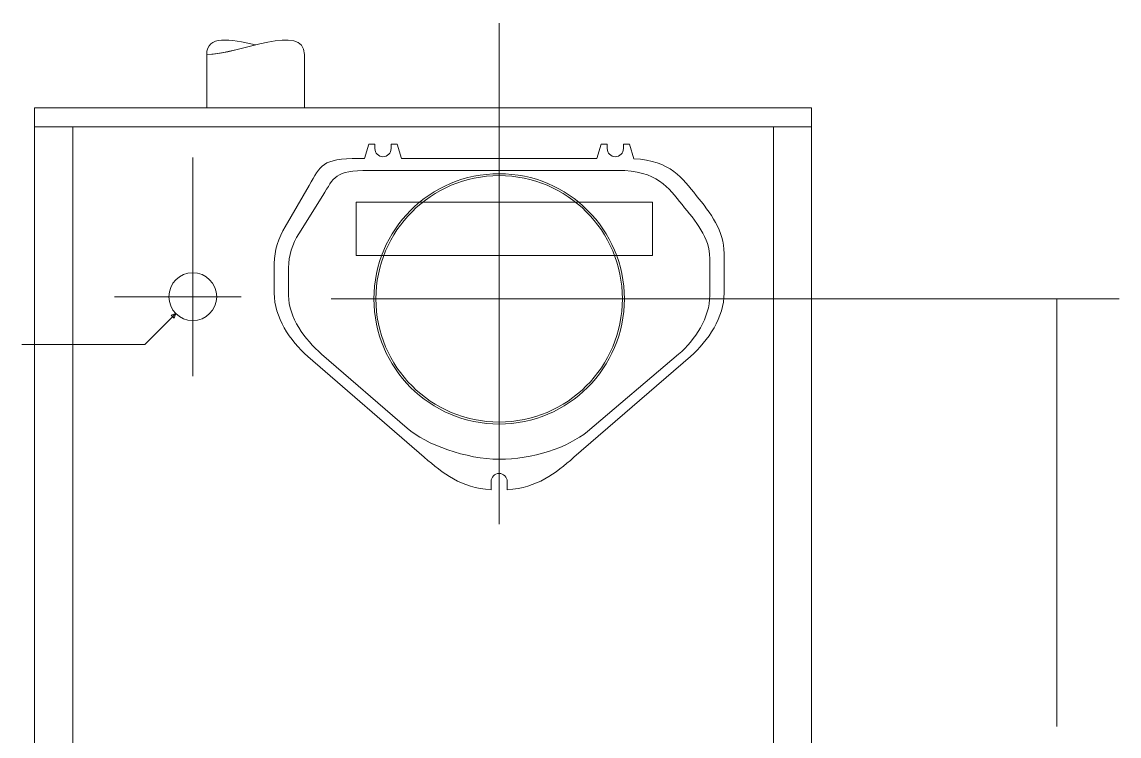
# Model space of a CAD drawing. Header units: inches. Extents: x -3.67 to 3.62, y -4.25 to 4.25.
# Drawn here: x 1.199 to 3.625, y 2.408 to 3.988 of the extents above; entities that cross this region are included whole.
import ezdxf
from ezdxf.lldxf.tags import DXFTag

# ---------------------------------------------------------------- set-up
doc = ezdxf.new("R2010")
doc.units = ezdxf.units.IN
doc.header["$MEASUREMENT"] = 0
doc.layers.add('Dimensions', color=7, linetype='Continuous')
doc.layers.add('Layer 1', color=7, linetype='Continuous')
tags = doc.linetypes.add('New Line24', pattern=[2.3, 1.3, -0.3, 0.4, -0.3]).pattern_tags.tags
tags[10:11] = [DXFTag(74, 4), DXFTag(75, 0), DXFTag(340, '0'), DXFTag(46, 1.0), DXFTag(50, 0.0), DXFTag(44, 0.0), DXFTag(45, 0.0)]
tags[8:9] = [DXFTag(74, 4), DXFTag(75, 0), DXFTag(340, '0'), DXFTag(46, 1.0), DXFTag(50, 0.0), DXFTag(44, 0.0), DXFTag(45, 0.0)]
tags[6:7] = [DXFTag(74, 4), DXFTag(75, 0), DXFTag(340, '0'), DXFTag(46, 1.0), DXFTag(50, 0.0), DXFTag(44, 0.0), DXFTag(45, 0.0)]
tags[4:5] = [DXFTag(74, 4), DXFTag(75, 0), DXFTag(340, '0'), DXFTag(46, 1.0), DXFTag(50, 0.0), DXFTag(44, 0.0), DXFTag(45, 0.0)]
tags = doc.linetypes.add('New Line26', pattern=[2.3, 1.3, -0.3, 0.4, -0.3]).pattern_tags.tags
tags[10:11] = [DXFTag(74, 4), DXFTag(75, 0), DXFTag(340, '0'), DXFTag(46, 1.0), DXFTag(50, 0.0), DXFTag(44, 0.0), DXFTag(45, 0.0)]
tags[8:9] = [DXFTag(74, 4), DXFTag(75, 0), DXFTag(340, '0'), DXFTag(46, 1.0), DXFTag(50, 0.0), DXFTag(44, 0.0), DXFTag(45, 0.0)]
tags[6:7] = [DXFTag(74, 4), DXFTag(75, 0), DXFTag(340, '0'), DXFTag(46, 1.0), DXFTag(50, 0.0), DXFTag(44, 0.0), DXFTag(45, 0.0)]
tags[4:5] = [DXFTag(74, 4), DXFTag(75, 0), DXFTag(340, '0'), DXFTag(46, 1.0), DXFTag(50, 0.0), DXFTag(44, 0.0), DXFTag(45, 0.0)]
tags = doc.linetypes.add('New Line27', pattern=[0.6, 0.5, -0.1]).pattern_tags.tags
tags[6:7] = [DXFTag(74, 4), DXFTag(75, 0), DXFTag(340, '0'), DXFTag(46, 1.0), DXFTag(50, 0.0), DXFTag(44, 0.0), DXFTag(45, 0.0)]
tags[4:5] = [DXFTag(74, 4), DXFTag(75, 0), DXFTag(340, '0'), DXFTag(46, 1.0), DXFTag(50, 0.0), DXFTag(44, 0.0), DXFTag(45, 0.0)]
tags = doc.linetypes.add('New Line28', pattern=[0.6, 0.5, -0.1]).pattern_tags.tags
tags[6:7] = [DXFTag(74, 4), DXFTag(75, 0), DXFTag(340, '0'), DXFTag(46, 1.0), DXFTag(50, 0.0), DXFTag(44, 0.0), DXFTag(45, 0.0)]
tags[4:5] = [DXFTag(74, 4), DXFTag(75, 0), DXFTag(340, '0'), DXFTag(46, 1.0), DXFTag(50, 0.0), DXFTag(44, 0.0), DXFTag(45, 0.0)]
tags = doc.linetypes.add('New Line29', pattern=[0.6, 0.5, -0.1]).pattern_tags.tags
tags[6:7] = [DXFTag(74, 4), DXFTag(75, 0), DXFTag(340, '0'), DXFTag(46, 1.0), DXFTag(50, 0.0), DXFTag(44, 0.0), DXFTag(45, 0.0)]
tags[4:5] = [DXFTag(74, 4), DXFTag(75, 0), DXFTag(340, '0'), DXFTag(46, 1.0), DXFTag(50, 0.0), DXFTag(44, 0.0), DXFTag(45, 0.0)]
tags = doc.linetypes.add('New Line33', pattern=[2.3, 1.3, -0.3, 0.4, -0.3]).pattern_tags.tags
tags[10:11] = [DXFTag(74, 4), DXFTag(75, 0), DXFTag(340, '0'), DXFTag(46, 1.0), DXFTag(50, 0.0), DXFTag(44, 0.0), DXFTag(45, 0.0)]
tags[8:9] = [DXFTag(74, 4), DXFTag(75, 0), DXFTag(340, '0'), DXFTag(46, 1.0), DXFTag(50, 0.0), DXFTag(44, 0.0), DXFTag(45, 0.0)]
tags[6:7] = [DXFTag(74, 4), DXFTag(75, 0), DXFTag(340, '0'), DXFTag(46, 1.0), DXFTag(50, 0.0), DXFTag(44, 0.0), DXFTag(45, 0.0)]
tags[4:5] = [DXFTag(74, 4), DXFTag(75, 0), DXFTag(340, '0'), DXFTag(46, 1.0), DXFTag(50, 0.0), DXFTag(44, 0.0), DXFTag(45, 0.0)]
tags = doc.linetypes.add('New Line34', pattern=[2.3, 1.3, -0.3, 0.4, -0.3]).pattern_tags.tags
tags[10:11] = [DXFTag(74, 4), DXFTag(75, 0), DXFTag(340, '0'), DXFTag(46, 1.0), DXFTag(50, 0.0), DXFTag(44, 0.0), DXFTag(45, 0.0)]
tags[8:9] = [DXFTag(74, 4), DXFTag(75, 0), DXFTag(340, '0'), DXFTag(46, 1.0), DXFTag(50, 0.0), DXFTag(44, 0.0), DXFTag(45, 0.0)]
tags[6:7] = [DXFTag(74, 4), DXFTag(75, 0), DXFTag(340, '0'), DXFTag(46, 1.0), DXFTag(50, 0.0), DXFTag(44, 0.0), DXFTag(45, 0.0)]
tags[4:5] = [DXFTag(74, 4), DXFTag(75, 0), DXFTag(340, '0'), DXFTag(46, 1.0), DXFTag(50, 0.0), DXFTag(44, 0.0), DXFTag(45, 0.0)]

msp = doc.modelspace()

# ---------------------------------------------------------------- linework, layer by layer
at = {"layer": 'Dimensions', "color": 250, "lineweight": 5}
msp.add_open_spline([(3.4876, 3.3751), (3.4876, 3.3751), (3.4876, 2.4291), (3.4876, 2.4291)], degree=3, dxfattribs=at)
for points, knots in [([(1.5393, 3.3425), (1.5393, 3.3425), (1.4708, 3.2741), (1.4708, 3.2741), (1.4708, 3.2741), (1.4708, 3.2741), (1.1989, 3.2741), (1.1989, 3.2741)], [0, 0, 0, 0, 0.5, 0.5, 0.5, 0.5, 1, 1, 1, 1]), ([(1.5392, 3.3425), (1.5392, 3.3425), (1.5358, 3.332), (1.5358, 3.332), (1.5358, 3.332), (1.5358, 3.332), (1.5288, 3.339), (1.5288, 3.339), (1.5288, 3.339), (1.5288, 3.339), (1.5392, 3.3425), (1.5392, 3.3425)], [0, 0, 0, 0, 0.333333, 0.333333, 0.333333, 0.333333, 0.666667, 0.666667, 0.666667, 0.666667, 1, 1, 1, 1])]:
    msp.add_open_spline(points, degree=3, knots=knots, dxfattribs=at)
at = {"layer": 'Layer 1', "color": 7, "lineweight": 5}
msp.add_lwpolyline([(1.938, 3.4708), (2.5931, 3.4708), (2.5931, 3.5887), (1.938, 3.5887), (1.938, 3.4708)], close=True, dxfattribs=at)
at = {"layer": 'Layer 1', "color": 7, "linetype": 'New Line27', "lineweight": 15}
msp.add_open_spline([(1.6075, 3.7975), (1.6075, 3.7975), (1.8234, 3.7975), (1.8234, 3.7975), (1.8234, 3.7975), (1.8234, 3.7975), (1.8234, 3.9156), (1.8234, 3.9156), (1.8234, 3.9156), (1.8234, 3.9876), (1.6794, 3.9156), (1.6075, 3.9156), (1.6075, 3.9156), (1.6075, 3.9156), (1.6075, 3.7975), (1.6075, 3.7975)], degree=3, knots=[0, 0, 0, 0, 0.25, 0.25, 0.25, 0.25, 0.5, 0.5, 0.5, 0.5, 0.75, 0.75, 0.75, 0.75, 1, 1, 1, 1], dxfattribs=at)
at = {"layer": 'Layer 1', "color": 250, "linetype": 'New Line33', "lineweight": 13}
msp.add_open_spline([(2.2542, 2.8769), (2.2542, 2.8769), (2.2542, 3.9852), (2.2542, 3.9852)], degree=3, dxfattribs=at)
at = {"layer": 'Layer 1', "color": 7, "linetype": 'New Line29', "lineweight": 15}
msp.add_open_spline([(1.6075, 3.9156), (1.6075, 3.9586), (1.6588, 3.9502), (1.7154, 3.9366), (1.7154, 3.9366), (1.6772, 3.9273), (1.6365, 3.9156), (1.6075, 3.9156)], degree=3, knots=[0, 0, 0, 0, 0.5, 0.5, 0.5, 0.5, 1, 1, 1, 1], dxfattribs=at)
at = {"layer": 'Layer 1', "color": 7, "linetype": 'New Line28', "lineweight": 15}
msp.add_open_spline([(1.8234, 3.7975), (1.8234, 3.7975), (1.8234, 3.7975), (1.8234, 3.7975), (1.8234, 3.7975), (1.8234, 3.7975), (1.8234, 3.9156), (1.8234, 3.9156), (1.8234, 3.9156), (1.8234, 3.9156), (1.8234, 3.9156), (1.8234, 3.9156), (1.8234, 3.9156), (1.8234, 3.9156), (1.8234, 3.7975), (1.8234, 3.7975)], degree=3, knots=[0, 0, 0, 0, 0.25, 0.25, 0.25, 0.25, 0.5, 0.5, 0.5, 0.5, 0.75, 0.75, 0.75, 0.75, 1, 1, 1, 1], dxfattribs=at)
at = {"layer": 'Layer 1', "color": 250, "lineweight": 15}
for points, knots in [([(1.2269, 3.7975), (1.2269, 3.7975), (2.9449, 3.7975), (2.9449, 3.7975), (2.9449, 3.7975), (2.9449, 3.7975), (2.9449, 3.7553), (2.9449, 3.7553), (2.9449, 3.7553), (2.9449, 3.7553), (1.2269, 3.7553), (1.2269, 3.7553), (1.2269, 3.7553), (1.2269, 3.7553), (1.2269, 3.7975), (1.2269, 3.7975)], [0, 0, 0, 0, 0.25, 0.25, 0.25, 0.25, 0.5, 0.5, 0.5, 0.5, 0.75, 0.75, 0.75, 0.75, 1, 1, 1, 1]), ([(1.2269, 1.3693), (1.2269, 1.3693), (1.3113, 1.3693), (1.3113, 1.3693), (1.3113, 1.3693), (1.3113, 1.3693), (1.3113, 3.7553), (1.3113, 3.7553), (1.3113, 3.7553), (1.3113, 3.7553), (1.2269, 3.7553), (1.2269, 3.7553), (1.2269, 3.7553), (1.2269, 3.7553), (1.2269, 1.3693), (1.2269, 1.3693)], [0, 0, 0, 0, 0.25, 0.25, 0.25, 0.25, 0.5, 0.5, 0.5, 0.5, 0.75, 0.75, 0.75, 0.75, 1, 1, 1, 1]), ([(2.8605, 1.3693), (2.8605, 1.3693), (2.7991, 1.3693), (2.7991, 1.3693), (2.7991, 1.3693), (2.7991, 1.3693), (2.7991, 1.5444), (2.7991, 1.5444), (2.7991, 1.5444), (2.7991, 1.6283), (2.7311, 1.6963), (2.6472, 1.6963), (2.6472, 1.6963), (2.5634, 1.6963), (2.4953, 1.6283), (2.4953, 1.5444), (2.4953, 1.5444), (2.4953, 1.5444), (2.4953, 1.3693), (2.4953, 1.3693), (2.4953, 1.3693), (2.4953, 1.3693), (1.3113, 1.3693), (1.3113, 1.3693), (1.3113, 1.3693), (1.3113, 1.3693), (1.3113, 3.7553), (1.3113, 3.7553), (1.3113, 3.7553), (1.3113, 3.7553), (2.8605, 3.7553), (2.8605, 3.7553), (2.8605, 3.7553), (2.8605, 3.7553), (2.8605, 1.3693), (2.8605, 1.3693)], [0, 0, 0, 0, 0.111111, 0.111111, 0.111111, 0.111111, 0.222222, 0.222222, 0.222222, 0.222222, 0.333333, 0.333333, 0.333333, 0.333333, 0.444444, 0.444444, 0.444444, 0.444444, 0.555556, 0.555556, 0.555556, 0.555556, 0.666667, 0.666667, 0.666667, 0.666667, 0.777778, 0.777778, 0.777778, 0.777778, 0.888889, 0.888889, 0.888889, 0.888889, 1, 1, 1, 1]), ([(2.8605, 1.3693), (2.8605, 1.3693), (2.9449, 1.3693), (2.9449, 1.3693), (2.9449, 1.3693), (2.9449, 1.3693), (2.9449, 3.7553), (2.9449, 3.7553), (2.9449, 3.7553), (2.9449, 3.7553), (2.8605, 3.7553), (2.8605, 3.7553), (2.8605, 3.7553), (2.8605, 3.7553), (2.8605, 1.3693), (2.8605, 1.3693)], [0, 0, 0, 0, 0.25, 0.25, 0.25, 0.25, 0.5, 0.5, 0.5, 0.5, 0.75, 0.75, 0.75, 0.75, 1, 1, 1, 1]), ([(1.5766, 3.4328), (1.5474, 3.4328), (1.5238, 3.4091), (1.5238, 3.3799), (1.5238, 3.3799), (1.5238, 3.3507), (1.5474, 3.327), (1.5766, 3.327), (1.5766, 3.327), (1.6058, 3.327), (1.6295, 3.3507), (1.6295, 3.3799), (1.6295, 3.3799), (1.6295, 3.4091), (1.6058, 3.4328), (1.5766, 3.4328)], [0, 0, 0, 0, 0.25, 0.25, 0.25, 0.25, 0.5, 0.5, 0.5, 0.5, 0.75, 0.75, 0.75, 0.75, 1, 1, 1, 1])]:
    msp.add_open_spline(points, degree=3, knots=knots, dxfattribs=at)
at = {"layer": 'Layer 1', "color": 7, "lineweight": 5}
for points, knots in [([(2.2542, 3.6855), (2.2542, 3.6855), (2.4702, 3.6855), (2.4702, 3.6855), (2.4702, 3.6855), (2.4702, 3.6855), (2.4799, 3.7175), (2.4799, 3.7175), (2.4799, 3.7175), (2.4799, 3.7175), (2.4932, 3.7175), (2.4932, 3.7175), (2.4932, 3.7175), (2.4932, 3.7175), (2.4932, 3.7074), (2.4932, 3.7074), (2.4932, 3.7074), (2.4932, 3.6976), (2.5012, 3.6895), (2.511, 3.6895), (2.511, 3.6895), (2.511, 3.6895), (2.511, 3.6895), (2.511, 3.6895), (2.511, 3.6895), (2.5209, 3.6895), (2.5289, 3.6976), (2.5289, 3.7074), (2.5289, 3.7074), (2.5289, 3.7074), (2.5289, 3.7175), (2.5289, 3.7175), (2.5289, 3.7175), (2.5289, 3.7175), (2.5421, 3.7175), (2.5421, 3.7175), (2.5421, 3.7175), (2.5421, 3.7175), (2.552, 3.6851), (2.552, 3.6851), (2.552, 3.6851), (2.6338, 3.6807), (2.6597, 3.6415), (2.6902, 3.6039), (2.6902, 3.6039), (2.7216, 3.5653), (2.7516, 3.525), (2.7516, 3.4756), (2.7516, 3.4756), (2.7516, 3.4756), (2.7516, 3.3877), (2.7516, 3.3877), (2.7516, 3.3877), (2.7516, 3.3349), (2.7171, 3.2823), (2.6772, 3.2477), (2.6772, 3.2477), (2.6772, 3.2477), (2.4196, 3.0246), (2.4196, 3.0246), (2.4196, 3.0246), (2.3776, 2.9884), (2.339, 2.9573), (2.272, 2.9527), (2.272, 2.9527), (2.272, 2.9527), (2.272, 2.971), (2.272, 2.971), (2.272, 2.971), (2.272, 2.9809), (2.264, 2.9889), (2.2542, 2.9889), (2.2542, 2.9889), (2.2542, 2.9889), (2.2541, 2.9889), (2.2541, 2.9889), (2.2541, 2.9889), (2.2443, 2.9889), (2.2363, 2.9809), (2.2363, 2.971), (2.2363, 2.971), (2.2363, 2.971), (2.2363, 2.9527), (2.2363, 2.9527), (2.2363, 2.9527), (2.1693, 2.9573), (2.1307, 2.9884), (2.0887, 3.0246), (2.0887, 3.0246), (2.0887, 3.0246), (1.8311, 3.2477), (1.8311, 3.2477), (1.8311, 3.2477), (1.7912, 3.2823), (1.7567, 3.3349), (1.7567, 3.3877), (1.7567, 3.3877), (1.7567, 3.3877), (1.7567, 3.4535), (1.7567, 3.4535), (1.7567, 3.4535), (1.7567, 3.4818), (1.7669, 3.5102), (1.7811, 3.5346), (1.7811, 3.5346), (1.7811, 3.5346), (1.8341, 3.6258), (1.8341, 3.6258), (1.8341, 3.6258), (1.8599, 3.6703), (1.8612, 3.6855), (1.944, 3.6855), (1.944, 3.6855), (1.944, 3.6855), (1.9564, 3.6855), (1.9564, 3.6855), (1.9564, 3.6855), (1.9564, 3.6855), (1.9662, 3.7175), (1.9662, 3.7175), (1.9662, 3.7175), (1.9662, 3.7175), (1.9794, 3.7175), (1.9794, 3.7175), (1.9794, 3.7175), (1.9794, 3.7175), (1.9794, 3.7074), (1.9794, 3.7074), (1.9794, 3.7074), (1.9794, 3.6976), (1.9874, 3.6895), (1.9973, 3.6895), (1.9973, 3.6895), (1.9973, 3.6895), (1.9973, 3.6895), (1.9973, 3.6895), (1.9973, 3.6895), (2.0071, 3.6895), (2.0151, 3.6976), (2.0151, 3.7074), (2.0151, 3.7074), (2.0151, 3.7074), (2.0151, 3.7175), (2.0151, 3.7175), (2.0151, 3.7175), (2.0151, 3.7175), (2.0283, 3.7175), (2.0283, 3.7175), (2.0283, 3.7175), (2.0283, 3.7175), (2.0381, 3.6855), (2.0381, 3.6855), (2.0381, 3.6855), (2.0381, 3.6855), (2.2542, 3.6855), (2.2542, 3.6855)], [0, 0, 0, 0, 0.025641, 0.025641, 0.025641, 0.025641, 0.051282, 0.051282, 0.051282, 0.051282, 0.076923, 0.076923, 0.076923, 0.076923, 0.102564, 0.102564, 0.102564, 0.102564, 0.128205, 0.128205, 0.128205, 0.128205, 0.153846, 0.153846, 0.153846, 0.153846, 0.179487, 0.179487, 0.179487, 0.179487, 0.205128, 0.205128, 0.205128, 0.205128, 0.230769, 0.230769, 0.230769, 0.230769, 0.25641, 0.25641, 0.25641, 0.25641, 0.282051, 0.282051, 0.282051, 0.282051, 0.307692, 0.307692, 0.307692, 0.307692, 0.333333, 0.333333, 0.333333, 0.333333, 0.358974, 0.358974, 0.358974, 0.358974, 0.384615, 0.384615, 0.384615, 0.384615, 0.410256, 0.410256, 0.410256, 0.410256, 0.435897, 0.435897, 0.435897, 0.435897, 0.461538, 0.461538, 0.461538, 0.461538, 0.487179, 0.487179, 0.487179, 0.487179, 0.512821, 0.512821, 0.512821, 0.512821, 0.538462, 0.538462, 0.538462, 0.538462, 0.564103, 0.564103, 0.564103, 0.564103, 0.589744, 0.589744, 0.589744, 0.589744, 0.615385, 0.615385, 0.615385, 0.615385, 0.641026, 0.641026, 0.641026, 0.641026, 0.666667, 0.666667, 0.666667, 0.666667, 0.692308, 0.692308, 0.692308, 0.692308, 0.717949, 0.717949, 0.717949, 0.717949, 0.74359, 0.74359, 0.74359, 0.74359, 0.769231, 0.769231, 0.769231, 0.769231, 0.794872, 0.794872, 0.794872, 0.794872, 0.820513, 0.820513, 0.820513, 0.820513, 0.846154, 0.846154, 0.846154, 0.846154, 0.871795, 0.871795, 0.871795, 0.871795, 0.897436, 0.897436, 0.897436, 0.897436, 0.923077, 0.923077, 0.923077, 0.923077, 0.948718, 0.948718, 0.948718, 0.948718, 0.974359, 0.974359, 0.974359, 0.974359, 1, 1, 1, 1]), ([(2.2542, 3.6592), (2.2542, 3.6592), (2.5161, 3.6592), (2.5161, 3.6592), (2.5161, 3.6592), (2.6036, 3.6592), (2.6289, 3.6205), (2.6589, 3.5835), (2.6589, 3.5835), (2.688, 3.5476), (2.72, 3.5102), (2.72, 3.4644), (2.72, 3.4644), (2.72, 3.4644), (2.72, 3.3828), (2.72, 3.3828), (2.72, 3.3828), (2.72, 3.3337), (2.6882, 3.2846), (2.6509, 3.2528), (2.6509, 3.2528), (2.6509, 3.2528), (2.4495, 3.082), (2.4495, 3.082), (2.4495, 3.082), (2.4069, 3.0458), (2.3268, 3.0204), (2.2542, 3.0204), (2.2542, 3.0204), (2.1815, 3.0204), (2.0928, 3.0525), (2.0506, 3.0891), (2.0506, 3.0891), (2.0506, 3.0891), (1.8615, 3.2528), (1.8615, 3.2528), (1.8615, 3.2528), (1.8244, 3.2849), (1.7884, 3.3337), (1.7884, 3.3828), (1.7884, 3.3828), (1.7884, 3.3828), (1.7884, 3.4439), (1.7884, 3.4439), (1.7884, 3.4439), (1.7884, 3.4701), (1.7971, 3.4969), (1.811, 3.5191), (1.811, 3.5191), (1.811, 3.5191), (1.8642, 3.6038), (1.8642, 3.6038), (1.8642, 3.6038), (1.8896, 3.6442), (1.8894, 3.6592), (1.9663, 3.6592), (1.9663, 3.6592), (1.9663, 3.6592), (2.2542, 3.6592), (2.2542, 3.6592)], [0, 0, 0, 0, 0.066667, 0.066667, 0.066667, 0.066667, 0.133333, 0.133333, 0.133333, 0.133333, 0.2, 0.2, 0.2, 0.2, 0.266667, 0.266667, 0.266667, 0.266667, 0.333333, 0.333333, 0.333333, 0.333333, 0.4, 0.4, 0.4, 0.4, 0.466667, 0.466667, 0.466667, 0.466667, 0.533333, 0.533333, 0.533333, 0.533333, 0.6, 0.6, 0.6, 0.6, 0.666667, 0.666667, 0.666667, 0.666667, 0.733333, 0.733333, 0.733333, 0.733333, 0.8, 0.8, 0.8, 0.8, 0.866667, 0.866667, 0.866667, 0.866667, 0.933333, 0.933333, 0.933333, 0.933333, 1, 1, 1, 1]), ([(2.2542, 3.0982), (2.407, 3.0982), (2.531, 3.2222), (2.531, 3.3751), (2.531, 3.3751), (2.531, 3.528), (2.407, 3.6519), (2.2542, 3.6519), (2.2542, 3.6519), (2.1013, 3.6519), (1.9773, 3.528), (1.9773, 3.3751), (1.9773, 3.3751), (1.9773, 3.2222), (2.1013, 3.0982), (2.2542, 3.0982)], [0, 0, 0, 0, 0.25, 0.25, 0.25, 0.25, 0.5, 0.5, 0.5, 0.5, 0.75, 0.75, 0.75, 0.75, 1, 1, 1, 1])]:
    msp.add_open_spline(points, degree=3, knots=knots, dxfattribs=at)
at = {"layer": 'Layer 1', "color": 250, "linetype": 'New Line24', "lineweight": 13}
msp.add_open_spline([(1.5766, 3.204), (1.5766, 3.204), (1.5766, 3.6876), (1.5766, 3.6876)], degree=3, dxfattribs=at)
at = {"layer": 'Layer 1', "color": 250, "lineweight": 5}
msp.add_open_spline([(2.2542, 3.1025), (2.4047, 3.1025), (2.5267, 3.2246), (2.5267, 3.3751), (2.5267, 3.3751), (2.5267, 3.5256), (2.4047, 3.6476), (2.2542, 3.6476), (2.2542, 3.6476), (2.1037, 3.6476), (1.9816, 3.5256), (1.9816, 3.3751), (1.9816, 3.3751), (1.9816, 3.2246), (2.1037, 3.1025), (2.2542, 3.1025)], degree=3, knots=[0, 0, 0, 0, 0.25, 0.25, 0.25, 0.25, 0.5, 0.5, 0.5, 0.5, 0.75, 0.75, 0.75, 0.75, 1, 1, 1, 1], dxfattribs=at)
at = {"layer": 'Layer 1', "color": 250, "linetype": 'New Line26', "lineweight": 13}
msp.add_open_spline([(1.6835, 3.3799), (1.6835, 3.3799), (1.4038, 3.3799), (1.4038, 3.3799)], degree=3, dxfattribs=at)
at = {"layer": 'Layer 1', "color": 250, "linetype": 'New Line34', "lineweight": 13}
msp.add_open_spline([(1.8824, 3.3751), (1.8824, 3.3751), (3.625, 3.3751), (3.625, 3.3751)], degree=3, dxfattribs=at)

doc.saveas('drawing.dxf')
